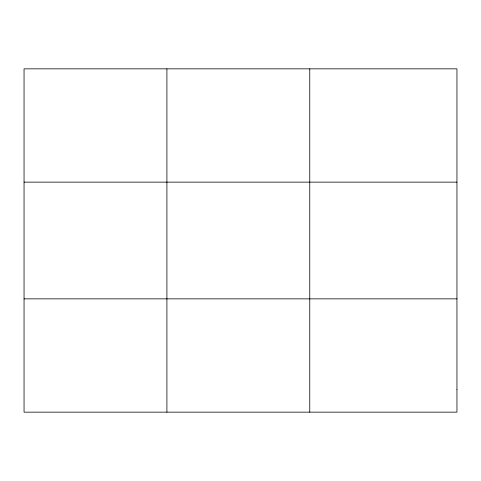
<?xml version="1.0" encoding="UTF-8"?>
<svg xmlns="http://www.w3.org/2000/svg" width="481" height="481" viewBox="0 0 481 481"><rect width="100%" height="100%" fill="white"/><g stroke="black" fill="none" stroke-linecap="round" stroke-linejoin="round"><path stroke-width="0.72" d="M166.907 412.157L166.907 68.843M309.764 412.157L309.764 68.843M24.05 182.137L456.95 182.137M24.05 298.863L456.95 298.863M456.95 389.502L456.95 412.157L24.05 412.157L24.05 68.843L456.95 68.843L456.95 389.502"/></g></svg>
